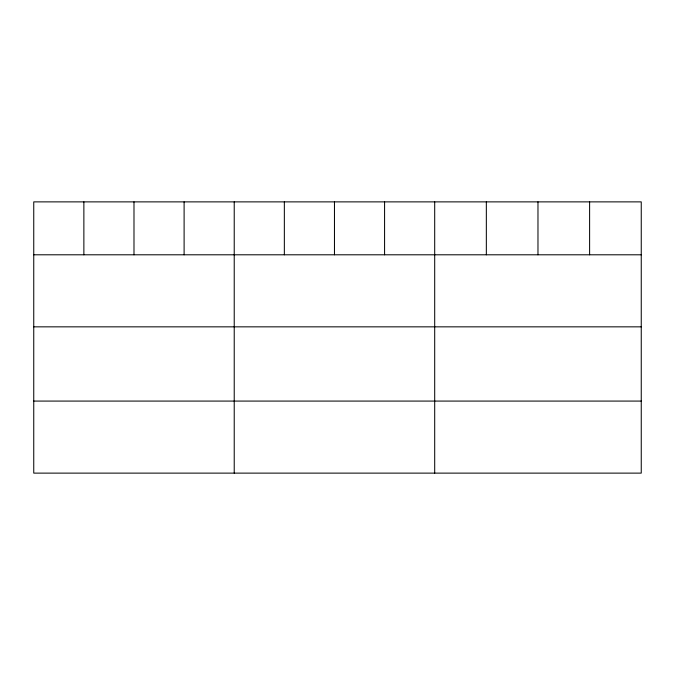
<?xml version="1.0" encoding="UTF-8"?>
<svg xmlns="http://www.w3.org/2000/svg" width="675" height="675" viewBox="0 0 675 675"><rect width="100%" height="100%" fill="white"/><g stroke="black" fill="none" stroke-linecap="round" stroke-linejoin="round"><path stroke-width="1.01" d="M641.25 254.796L641.25 473.124L33.75 473.124L33.75 201.876L641.25 201.876L641.25 254.796L33.75 254.796M33.75 326.843L641.25 326.843M33.75 401.077L641.25 401.077M589.612 201.876L589.612 254.796M537.975 201.876L537.975 254.796M486.337 201.876L486.337 254.796M434.7 201.876L434.7 473.124M384.581 201.876L384.581 254.796M334.462 201.876L334.462 254.796M284.344 201.876L284.344 254.796M234.225 201.876L234.225 473.124M184.106 201.876L184.106 254.796M133.988 201.876L133.988 254.796M83.869 201.876L83.869 254.796"/></g></svg>
